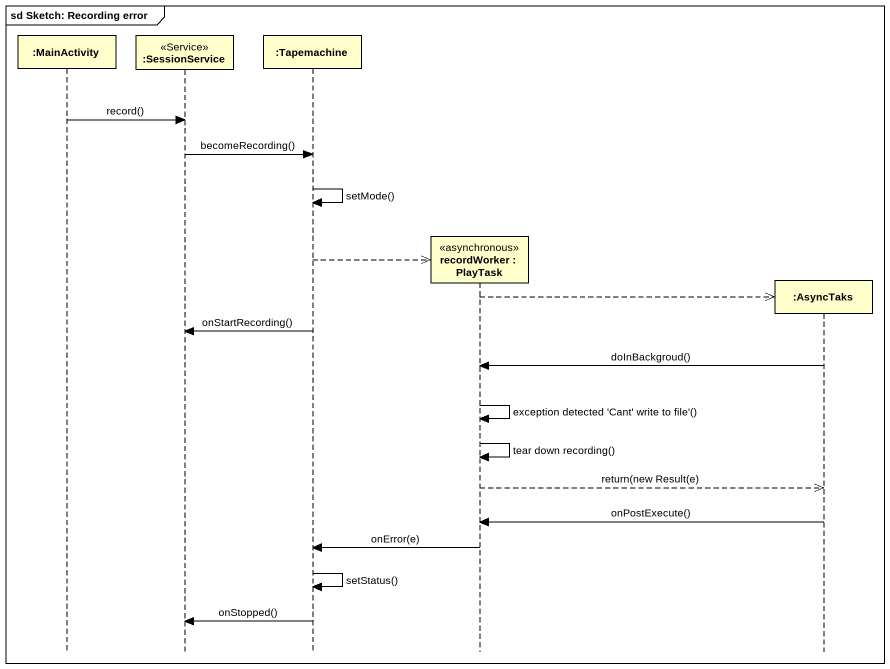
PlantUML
@startuml
mainframe sd Sketch: Recording error
hide footbox
participant ":MainActivity" as MainActivity
participant ":SessionService" as SessionService <<Service>>
participant ":Tapemachine" as Tapemachine
participant "recordWorker : PlayTask" as recordWorker <<asynchronous>>
participant ":AsyncTaks" as AsyncTaks

MainActivity -> SessionService : record()
SessionService -> Tapemachine : becomeRecording()
Tapemachine -> Tapemachine : setMode()
Tapemachine -->> recordWorker **
recordWorker -->> AsyncTaks **
Tapemachine -> SessionService : onStartRecording()
AsyncTaks -> recordWorker : doInBackgroud()
recordWorker -> recordWorker : exception detected 'Cant' write to file'()
recordWorker -> recordWorker : tear down recording()
recordWorker -->> AsyncTaks : return(new Result(e)
AsyncTaks -> recordWorker : onPostExecute()
recordWorker -> Tapemachine : onError(e)
Tapemachine -> Tapemachine : setStatus()
Tapemachine -> SessionService : onStopped()
@enduml
